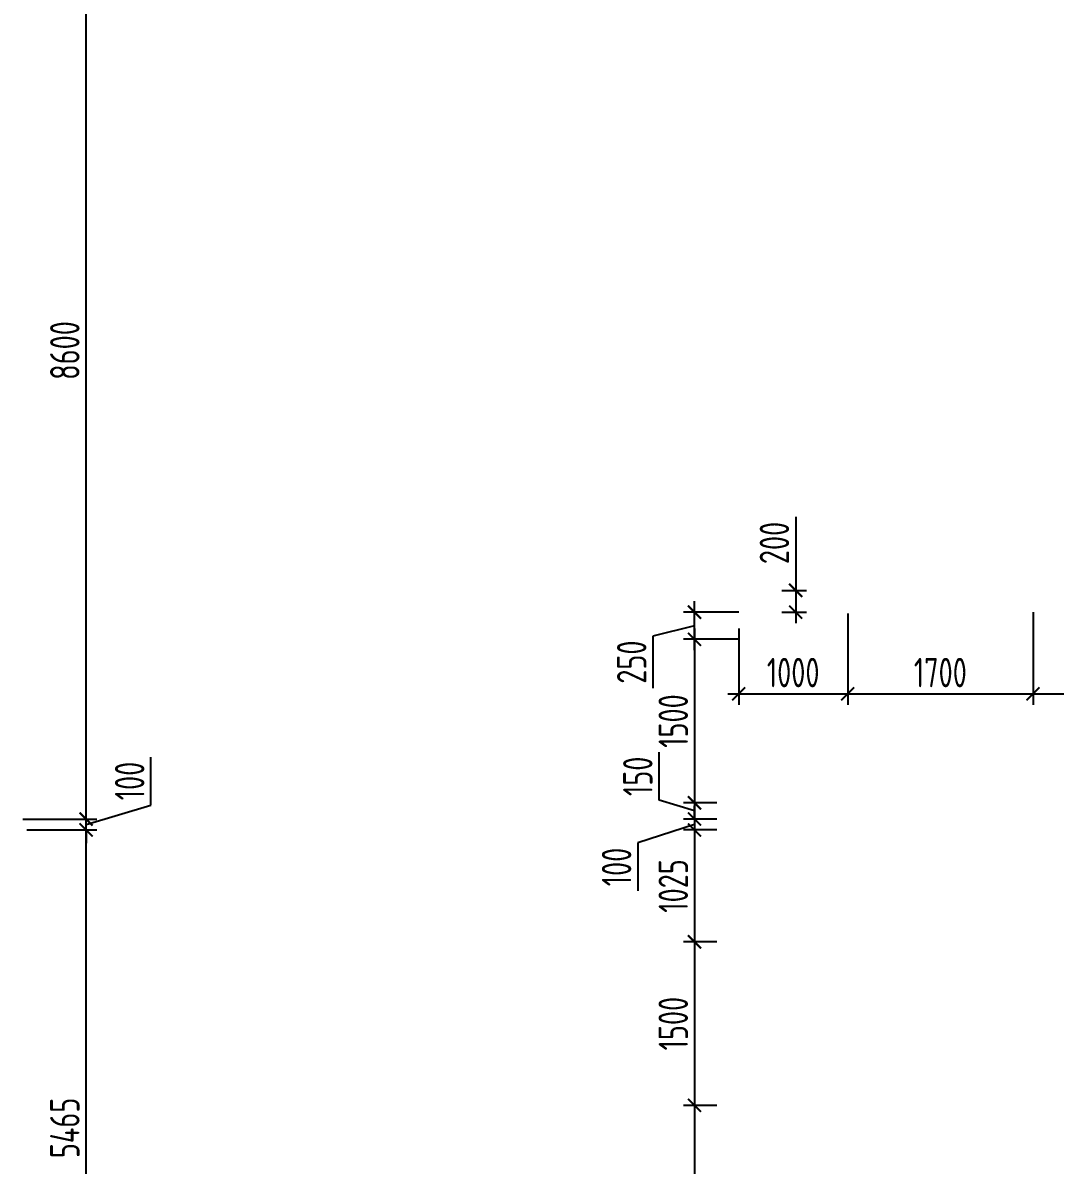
# Model space of a CAD drawing. Header units: millimetres. Extents: x -350007 to 536090, y -888 to 198380.
# Drawn here: x -70407 to -60938, y 70112 to 80593 of the extents above; entities that cross this region are included whole.
import ezdxf

# ---------------------------------------------------------------- set-up
doc = ezdxf.new("R2010")
doc.units = ezdxf.units.MM
doc.layers.add('АР_Размеры нов.', color=15, linetype='Continuous', lineweight=0)
doc.styles.add('ISOCPEUR', font='isocpeur.ttf', dxfattribs={"width": 0.7})
doc.dimstyles.new('R_100', dxfattribs={"dimtxt": 270, "dimasz": 120, "dimexe": 100, "dimexo": 0, "dimgap": 60, "dimtad": 1, "dimdec": 0, "dimrnd": 5, "dimzin": 0, "dimdsep": 46, "dimtxsty": 'ISOCPEUR', "dimblk": 'ARCHTICK', "dimcen": 0, "dimdle": 100, "dimclrd": 256, "dimclre": 256, "dimclrt": 256, "dimadec": 0, "dimazin": 0, "dimtfac": 2, "dimtdec": 0, "dimtofl": 0, "dimtmove": 1, "dimatfit": 3, "dimfxl": 1, "dimtvp": 3, "dimtolj": 1, "dimtzin": 0, "dimarcsym": 0})

# ---------------------------------------------------------------- blocks, each defined once
blk = doc.blocks.new('_ArchTick')
at = {"color": 0, "linetype": 'ByBlock', "const_width": 0.15}
blk.add_lwpolyline([(-0.5, -0.5), (0.5, 0.5)], dxfattribs=at)
blk = doc.blocks.new('*D2570')
at = {"layer": 'Defpoints', "color": 0, "ltscale": 100, "transparency": 16777216}
for p in [(-62841, 75174), (-61141, 75054), (-61141, 74437)]:
    blk.add_point(p, dxfattribs=at)
at = {"layer": 'АР_Размеры нов.', "lineweight": -2, "ltscale": 100, "transparency": 16777216}
for p, q in [((-62841, 75174), (-62841, 74337)), ((-61141, 75054), (-61141, 74337)), ((-62941, 74437), (-61041, 74437))]:
    blk.add_line(p, q, dxfattribs=at)
at = {"layer": 'АР_Размеры нов.', "lineweight": -2, "ltscale": 100, "transparency": 16777216, "xscale": 120, "yscale": 120, "zscale": 120, "rotation": 180}
blk.add_blockref('_ArchTick', (-62841, 74437), dxfattribs=at)
at = {"layer": 'АР_Размеры нов.', "lineweight": -2, "ltscale": 100, "transparency": 16777216, "xscale": 120, "yscale": 120, "zscale": 120}
blk.add_blockref('_ArchTick', (-61141, 74437), dxfattribs=at)
at = {"layer": 'АР_Размеры нов.', "ltscale": 100, "transparency": 16777216, "insert": (-61991, 74632), "char_height": 270, "attachment_point": 5, "style": 'ISOCPEUR'}
blk.add_mtext('\\A1;1700', dxfattribs=at)
blk = doc.blocks.new('*D2579')
at = {"layer": 'Defpoints', "color": 0, "ltscale": 100, "transparency": 16777216}
for p in [(-64041, 74937), (-64246, 73437), (-64041, 73437)]:
    blk.add_point(p, dxfattribs=at)
at = {"layer": 'АР_Размеры нов.', "lineweight": -2, "ltscale": 100, "transparency": 16777216}
for p, q in [((-64246, 75037), (-64246, 73337)), ((-64041, 74937), (-64346, 74937)), ((-64041, 73437), (-64346, 73437))]:
    blk.add_line(p, q, dxfattribs=at)
at = {"layer": 'АР_Размеры нов.', "lineweight": -2, "ltscale": 100, "transparency": 16777216, "xscale": 120, "yscale": 120, "zscale": 120}
for p, rotation in [((-64246, 74937), 90), ((-64246, 73437), 270)]:
    blk.add_blockref('_ArchTick', p, dxfattribs=dict(at, rotation=rotation))
at = {"layer": 'АР_Размеры нов.', "ltscale": 100, "transparency": 16777216, "insert": (-64441, 74187), "char_height": 270, "attachment_point": 5, "rotation": 90, "style": 'ISOCPEUR'}
blk.add_mtext('\\A1;1500', dxfattribs=at)
blk = doc.blocks.new('*D2580')
at = {"layer": 'Defpoints', "color": 0, "ltscale": 100, "transparency": 16777216}
for p in [(-64041, 72161), (-64246, 70661), (-64041, 70661)]:
    blk.add_point(p, dxfattribs=at)
at = {"layer": 'АР_Размеры нов.', "lineweight": -2, "ltscale": 100, "transparency": 16777216}
for p, q in [((-64246, 72261), (-64246, 70561)), ((-64041, 72161), (-64346, 72161)), ((-64041, 70661), (-64346, 70661))]:
    blk.add_line(p, q, dxfattribs=at)
at = {"layer": 'АР_Размеры нов.', "lineweight": -2, "ltscale": 100, "transparency": 16777216, "xscale": 120, "yscale": 120, "zscale": 120}
for p, rotation in [((-64246, 72161), 90), ((-64246, 70661), 270)]:
    blk.add_blockref('_ArchTick', p, dxfattribs=dict(at, rotation=rotation))
at = {"layer": 'АР_Размеры нов.', "ltscale": 100, "transparency": 16777216, "insert": (-64441, 71411), "char_height": 270, "attachment_point": 5, "rotation": 90, "style": 'ISOCPEUR'}
blk.add_mtext('\\A1;1500', dxfattribs=at)
blk = doc.blocks.new('*D2705')
at = {"layer": 'Defpoints', "color": 0, "ltscale": 100, "transparency": 16777216}
for p in [(-62841, 75174), (-63841, 75035), (-62841, 74437)]:
    blk.add_point(p, dxfattribs=at)
at = {"layer": 'АР_Размеры нов.', "lineweight": -2, "ltscale": 100, "transparency": 16777216}
for p, q in [((-62841, 75174), (-62841, 74337)), ((-63841, 75035), (-63841, 74337)), ((-63941, 74437), (-62741, 74437))]:
    blk.add_line(p, q, dxfattribs=at)
at = {"layer": 'АР_Размеры нов.', "lineweight": -2, "ltscale": 100, "transparency": 16777216, "xscale": 120, "yscale": 120, "zscale": 120, "rotation": 180}
blk.add_blockref('_ArchTick', (-63841, 74437), dxfattribs=at)
at = {"layer": 'АР_Размеры нов.', "lineweight": -2, "ltscale": 100, "transparency": 16777216, "xscale": 120, "yscale": 120, "zscale": 120}
blk.add_blockref('_ArchTick', (-62841, 74437), dxfattribs=at)
at = {"layer": 'АР_Размеры нов.', "ltscale": 100, "transparency": 16777216, "insert": (-63341, 74632), "char_height": 270, "attachment_point": 5, "style": 'ISOCPEUR'}
blk.add_mtext('\\A1;1000', dxfattribs=at)
blk = doc.blocks.new('*D2809')
at = {"layer": 'Defpoints', "color": 0, "ltscale": 100, "transparency": 16777216}
for p in [(-64041, 73188), (-64246, 72161), (-64041, 72161)]:
    blk.add_point(p, dxfattribs=at)
at = {"layer": 'АР_Размеры нов.', "lineweight": -2, "ltscale": 100, "transparency": 16777216}
for p, q in [((-64246, 73288), (-64246, 72061)), ((-64041, 73188), (-64346, 73188)), ((-64041, 72161), (-64346, 72161))]:
    blk.add_line(p, q, dxfattribs=at)
at = {"layer": 'АР_Размеры нов.', "lineweight": -2, "ltscale": 100, "transparency": 16777216, "xscale": 120, "yscale": 120, "zscale": 120}
for p, rotation in [((-64246, 73188), 90), ((-64246, 72161), 270)]:
    blk.add_blockref('_ArchTick', p, dxfattribs=dict(at, rotation=rotation))
at = {"layer": 'АР_Размеры нов.', "ltscale": 100, "transparency": 16777216, "insert": (-64441, 72674), "char_height": 270, "attachment_point": 5, "rotation": 90, "style": 'ISOCPEUR'}
blk.add_mtext('\\A1;1025', dxfattribs=at)
blk = doc.blocks.new('*D2810')
at = {"layer": 'Defpoints', "color": 0, "ltscale": 100, "transparency": 16777216}
for p in [(-64041, 73437), (-64246, 73288), (-64041, 73288)]:
    blk.add_point(p, dxfattribs=at)
at = {"layer": 'АР_Размеры нов.', "lineweight": -2, "ltscale": 100, "transparency": 16777216}
for p, q in [((-64571, 73460), (-64571, 73901)), ((-64246, 73537), (-64246, 73188)), ((-64246, 73362), (-64571, 73460)), ((-64041, 73437), (-64346, 73437)), ((-64041, 73288), (-64346, 73288))]:
    blk.add_line(p, q, dxfattribs=at)
at = {"layer": 'АР_Размеры нов.', "lineweight": -2, "ltscale": 100, "transparency": 16777216, "xscale": 120, "yscale": 120, "zscale": 120}
for p, rotation in [((-64246, 73437), 90), ((-64246, 73288), 270)]:
    blk.add_blockref('_ArchTick', p, dxfattribs=dict(at, rotation=rotation))
at = {"layer": 'АР_Размеры нов.', "ltscale": 100, "transparency": 16777216, "insert": (-64766, 73680), "char_height": 270, "attachment_point": 5, "rotation": 90, "style": 'ISOCPEUR'}
blk.add_mtext('\\A1;150', dxfattribs=at)
blk = doc.blocks.new('*D2811')
at = {"layer": 'Defpoints', "color": 0, "ltscale": 100, "transparency": 16777216}
for p in [(-64041, 70661), (-64246, 67721), (-64041, 67721)]:
    blk.add_point(p, dxfattribs=at)
at = {"layer": 'АР_Размеры нов.', "lineweight": -2, "ltscale": 100, "transparency": 16777216}
for p, q in [((-64246, 70761), (-64246, 67621)), ((-64041, 70661), (-64346, 70661)), ((-64041, 67721), (-64346, 67721))]:
    blk.add_line(p, q, dxfattribs=at)
at = {"layer": 'АР_Размеры нов.', "lineweight": -2, "ltscale": 100, "transparency": 16777216, "xscale": 120, "yscale": 120, "zscale": 120}
for p, rotation in [((-64246, 70661), 90), ((-64246, 67721), 270)]:
    blk.add_blockref('_ArchTick', p, dxfattribs=dict(at, rotation=rotation))
at = {"layer": 'АР_Размеры нов.', "ltscale": 100, "transparency": 16777216, "insert": (-64441, 69191), "char_height": 270, "attachment_point": 5, "rotation": 90, "style": 'ISOCPEUR'}
blk.add_mtext('\\A1;2940', dxfattribs=at)
blk = doc.blocks.new('*D2812')
at = {"layer": 'Defpoints', "color": 0, "ltscale": 100, "transparency": 16777216}
for p in [(-61141, 75186), (-60001, 75186), (-60001, 74437)]:
    blk.add_point(p, dxfattribs=at)
at = {"layer": 'АР_Размеры нов.', "lineweight": -2, "ltscale": 100, "transparency": 16777216}
for p, q in [((-61141, 75186), (-61141, 74337)), ((-60001, 75186), (-60001, 74337)), ((-61241, 74437), (-59901, 74437))]:
    blk.add_line(p, q, dxfattribs=at)
at = {"layer": 'АР_Размеры нов.', "lineweight": -2, "ltscale": 100, "transparency": 16777216, "xscale": 120, "yscale": 120, "zscale": 120, "rotation": 180}
blk.add_blockref('_ArchTick', (-61141, 74437), dxfattribs=at)
at = {"layer": 'АР_Размеры нов.', "lineweight": -2, "ltscale": 100, "transparency": 16777216, "xscale": 120, "yscale": 120, "zscale": 120}
blk.add_blockref('_ArchTick', (-60001, 74437), dxfattribs=at)
at = {"layer": 'АР_Размеры нов.', "ltscale": 100, "transparency": 16777216, "insert": (-60571, 74632), "char_height": 270, "attachment_point": 5, "style": 'ISOCPEUR'}
blk.add_mtext('\\A1;1140', dxfattribs=at)
blk = doc.blocks.new('*D1898')
at = {"layer": 'Defpoints', "color": 0, "ltscale": 500, "transparency": 16777216}
for p in [(-64122, 73288), (-64246, 73188), (-64122, 73188)]:
    blk.add_point(p, dxfattribs=at)
at = {"layer": 'АР_Размеры нов.', "lineweight": -2, "ltscale": 500, "transparency": 16777216}
for p, q in [((-64246, 73288), (-64246, 73408)), ((-64122, 73288), (-64346, 73288)), ((-64246, 73288), (-64246, 73188)), ((-64246, 73238), (-64766, 73069)), ((-64122, 73188), (-64346, 73188)), ((-64246, 73188), (-64246, 73068)), ((-64766, 73069), (-64766, 72628))]:
    blk.add_line(p, q, dxfattribs=at)
at = {"layer": 'АР_Размеры нов.', "lineweight": -2, "ltscale": 500, "transparency": 16777216, "xscale": 120, "yscale": 120, "zscale": 120}
for p, rotation in [((-64246, 73288), 270), ((-64246, 73188), 90)]:
    blk.add_blockref('_ArchTick', p, dxfattribs=dict(at, rotation=rotation))
at = {"layer": 'АР_Размеры нов.', "lineweight": 13, "ltscale": 500, "transparency": 16777216, "insert": (-64961, 72848), "char_height": 270, "attachment_point": 5, "rotation": 90, "style": 'ISOCPEUR'}
blk.add_mtext('\\A1;100', dxfattribs=at)
blk = doc.blocks.new('*D1904')
at = {"layer": 'Defpoints', "color": 0, "ltscale": 500, "transparency": 16777216}
for p in [(-70369, 73188), (-69827, 73188), (-69957, 67721)]:
    blk.add_point(p, dxfattribs=at)
at = {"layer": 'АР_Размеры нов.', "lineweight": -2, "ltscale": 500, "transparency": 16777216}
for p, q in [((-69827, 67621), (-69827, 73288)), ((-70369, 73188), (-69727, 73188)), ((-69957, 67721), (-69727, 67721))]:
    blk.add_line(p, q, dxfattribs=at)
at = {"layer": 'АР_Размеры нов.', "lineweight": -2, "ltscale": 500, "transparency": 16777216, "xscale": 120, "yscale": 120, "zscale": 120}
for p, rotation in [((-69827, 73188), 90), ((-69827, 67721), 270)]:
    blk.add_blockref('_ArchTick', p, dxfattribs=dict(at, rotation=rotation))
at = {"layer": 'АР_Размеры нов.', "lineweight": 13, "ltscale": 500, "transparency": 16777216, "insert": (-70022, 70454), "char_height": 270, "attachment_point": 5, "rotation": 90, "style": 'ISOCPEUR'}
blk.add_mtext('\\A1;5465', dxfattribs=at)
blk = doc.blocks.new('*D1905')
at = {"layer": 'Defpoints', "color": 0, "ltscale": 500, "transparency": 16777216}
for p in [(-70407, 73288), (-69827, 73288), (-70369, 73188)]:
    blk.add_point(p, dxfattribs=at)
at = {"layer": 'АР_Размеры нов.', "lineweight": -2, "ltscale": 500, "transparency": 16777216}
for p, q in [((-69232, 73416), (-69232, 73857)), ((-69827, 73238), (-69232, 73416)), ((-69827, 73288), (-69827, 73408)), ((-70407, 73288), (-69727, 73288)), ((-69827, 73188), (-69827, 73288)), ((-70369, 73188), (-69727, 73188)), ((-69827, 73188), (-69827, 73068))]:
    blk.add_line(p, q, dxfattribs=at)
at = {"layer": 'АР_Размеры нов.', "lineweight": -2, "ltscale": 500, "transparency": 16777216, "xscale": 120, "yscale": 120, "zscale": 120}
for p, rotation in [((-69827, 73288), 270), ((-69827, 73188), 90)]:
    blk.add_blockref('_ArchTick', p, dxfattribs=dict(at, rotation=rotation))
at = {"layer": 'АР_Размеры нов.', "lineweight": 13, "ltscale": 500, "transparency": 16777216, "insert": (-69427, 73637), "char_height": 270, "attachment_point": 5, "rotation": 90, "style": 'ISOCPEUR'}
blk.add_mtext('\\A1;100', dxfattribs=at)
blk = doc.blocks.new('*D1906')
at = {"layer": 'Defpoints', "color": 0, "ltscale": 500, "transparency": 16777216}
for p in [(-70115, 81886), (-69827, 81886), (-70407, 73288)]:
    blk.add_point(p, dxfattribs=at)
at = {"layer": 'АР_Размеры нов.', "lineweight": -2, "ltscale": 500, "transparency": 16777216}
for p, q in [((-69827, 73188), (-69827, 81986)), ((-70115, 81886), (-69727, 81886)), ((-70407, 73288), (-69727, 73288))]:
    blk.add_line(p, q, dxfattribs=at)
at = {"layer": 'АР_Размеры нов.', "lineweight": -2, "ltscale": 500, "transparency": 16777216, "xscale": 120, "yscale": 120, "zscale": 120}
for p, rotation in [((-69827, 81886), 90), ((-69827, 73288), 270)]:
    blk.add_blockref('_ArchTick', p, dxfattribs=dict(at, rotation=rotation))
at = {"layer": 'АР_Размеры нов.', "lineweight": 13, "ltscale": 500, "transparency": 16777216, "insert": (-70022, 77587), "char_height": 270, "attachment_point": 5, "rotation": 90, "style": 'ISOCPEUR'}
blk.add_mtext('\\A1;8600', dxfattribs=at)
blk = doc.blocks.new('*D2010')
at = {"layer": 'Defpoints', "color": 0, "ltscale": 500, "transparency": 16777216}
for p in [(-64246, 75186), (-63841, 75186), (-63841, 74937)]:
    blk.add_point(p, dxfattribs=at)
at = {"layer": 'АР_Размеры нов.', "lineweight": -2, "ltscale": 500, "transparency": 16777216}
for p, q in [((-64246, 74837), (-64246, 75286)), ((-63841, 75186), (-64346, 75186)), ((-64246, 75061), (-64627, 74967)), ((-64627, 74967), (-64627, 74488)), ((-63841, 74937), (-64346, 74937))]:
    blk.add_line(p, q, dxfattribs=at)
at = {"layer": 'АР_Размеры нов.', "lineweight": -2, "ltscale": 500, "transparency": 16777216, "xscale": 120, "yscale": 120, "zscale": 120}
for p, rotation in [((-64246, 75186), 90), ((-64246, 74937), 270)]:
    blk.add_blockref('_ArchTick', p, dxfattribs=dict(at, rotation=rotation))
at = {"layer": 'АР_Размеры нов.', "lineweight": 13, "ltscale": 500, "transparency": 16777216, "insert": (-64822, 74728), "char_height": 270, "attachment_point": 5, "rotation": 90, "style": 'ISOCPEUR'}
blk.add_mtext('\\A1;250', dxfattribs=at)
blk = doc.blocks.new('*D2012')
at = {"layer": 'Defpoints', "color": 0, "ltscale": 500, "transparency": 16777216}
for p in [(-63445, 75386), (-63445, 75186), (-63318, 75186)]:
    blk.add_point(p, dxfattribs=at)
at = {"layer": 'АР_Размеры нов.', "lineweight": -2, "ltscale": 500, "transparency": 16777216}
for p, q in [((-63318, 76061), (-63318, 75386)), ((-63318, 75486), (-63318, 75086)), ((-63445, 75386), (-63218, 75386)), ((-63445, 75186), (-63218, 75186))]:
    blk.add_line(p, q, dxfattribs=at)
at = {"layer": 'АР_Размеры нов.', "lineweight": -2, "ltscale": 500, "transparency": 16777216, "xscale": 120, "yscale": 120, "zscale": 120}
for p, rotation in [((-63318, 75386), 90), ((-63318, 75186), 270)]:
    blk.add_blockref('_ArchTick', p, dxfattribs=dict(at, rotation=rotation))
at = {"layer": 'АР_Размеры нов.', "lineweight": 13, "ltscale": 500, "transparency": 16777216, "insert": (-63513, 75821), "char_height": 270, "attachment_point": 5, "rotation": 90, "style": 'ISOCPEUR'}
blk.add_mtext('\\A1;200', dxfattribs=at)

msp = doc.modelspace()

# ---------------------------------------------------------------- dimensions: what is measured, and where the dimension line sits
at = {"layer": 'АР_Размеры нов.', "lineweight": 13, "ltscale": 500}
for base, p1, p2, picture, middle in [((-69826.9, 81886.1), (-70407, 73287.5), (-70114.5, 81886.1), '*D1906', (-70021.9, 77586.8)), ((-69826.9, 73287.5), (-70369.3, 73187.5), (-70407, 73287.5), '*D1905', (-69426.9, 73476)), ((-69826.9, 73187.5), (-69957.2, 67720.7), (-70369.3, 73187.5), '*D1904', (-70021.9, 70454.1))]:
    dim = msp.add_linear_dim(base=base, p1=p1, p2=p2, angle=90, dimstyle='R_100', override={"dimpost": '\\X'}, dxfattribs=at)
    dim.commit()
    dim.dimension.update_dxf_attribs({"geometry": picture, "text_midpoint": middle})
for base, p1, p2, picture, middle in [((-63318.1, 75185.7), (-63445.2, 75385.7), (-63445.2, 75185.7), '*D2012', (-63272.2, 75821.3)), ((-64246.4, 75185.7), (-63840.7, 74937), (-63840.7, 75185.7), '*D2010', (-64626.7, 74907.5)), ((-64246.4, 73187.5), (-64122.3, 73287.5), (-64122.3, 73187.5), '*D1898', (-64766.4, 73009))]:
    dim = msp.add_linear_dim(base=base, p1=p1, p2=p2, angle=90, dimstyle='R_100', override={"dimpost": '\\X'}, dxfattribs=at)
    dim.commit()
    dim.dimension.update_dxf_attribs({"geometry": picture, "text_midpoint": middle, "dimtype": 160})
at = {"layer": 'АР_Размеры нов.', "ltscale": 100}
dim = msp.add_linear_dim(base=(-62840.7, 74437.2), p1=(-63840.7, 75035.2), p2=(-62840.7, 75173.6), dimstyle='R_100', override={"dimpost": '\\X', "dimfxl": 2.5, "dimarcsym": 1}, dxfattribs=at)
dim.commit()
dim.dimension.update_dxf_attribs({"geometry": '*D2705', "text_midpoint": (-63340.7, 74437.2), "dimtype": 160})
for base, p1, p2, picture, middle in [((-61140.7, 74437.2), (-62840.7, 75173.6), (-61140.7, 75053.9), '*D2570', (-61990.7, 74632.2)), ((-60000.7, 74437.2), (-61140.7, 75185.7), (-60000.7, 75185.7), '*D2812', (-60570.7, 74632.2))]:
    dim = msp.add_linear_dim(base=base, p1=p1, p2=p2, dimstyle='R_100', override={"dimpost": '\\X', "dimfxl": 2.5, "dimarcsym": 1}, dxfattribs=at)
    dim.commit()
    dim.dimension.update_dxf_attribs({"geometry": picture, "text_midpoint": middle})
for base, p1, p2, picture, middle in [((-64246.4, 73437), (-64040.7, 74937), (-64040.7, 73437), '*D2579', (-64441.4, 74187)), ((-64246.4, 73287.5), (-64041, 73436.9), (-64041, 73287.5), '*D2810', (-64766.4, 73519.7)), ((-64246.4, 72160.7), (-64040.7, 73187.5), (-64040.7, 72160.7), '*D2809', (-64441.4, 72674.1)), ((-64246.4, 70660.7), (-64040.7, 72160.7), (-64040.7, 70660.7), '*D2580', (-64441.4, 71410.7)), ((-64246.4, 67720.7), (-64041, 70660.7), (-64041, 67720.7), '*D2811', (-64441.4, 69190.7))]:
    dim = msp.add_linear_dim(base=base, p1=p1, p2=p2, angle=90, dimstyle='R_100', override={"dimpost": '\\X', "dimfxl": 2.5, "dimarcsym": 2}, dxfattribs=at)
    dim.commit()
    dim.dimension.update_dxf_attribs({"geometry": picture, "text_midpoint": middle})

doc.saveas('drawing.dxf')
